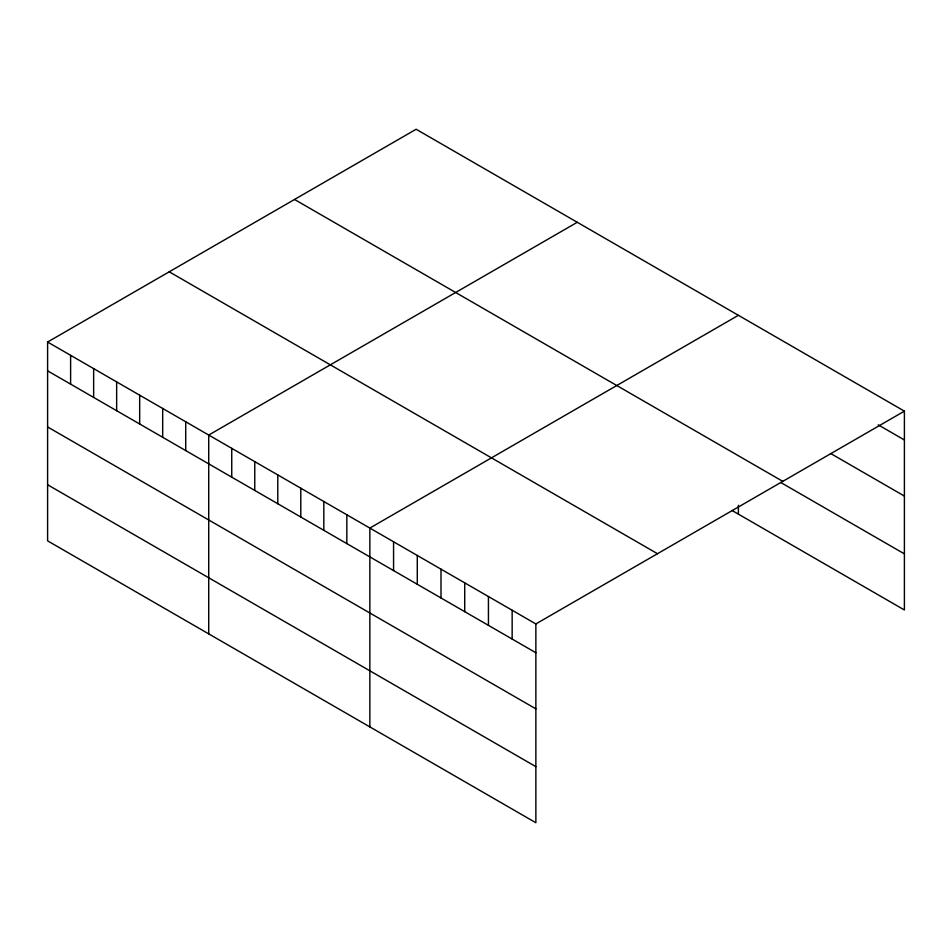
<?xml version="1.0" encoding="UTF-8"?>
<svg xmlns="http://www.w3.org/2000/svg" width="952" height="952" viewBox="0 0 952 952"><rect width="100%" height="100%" fill="white"/><g stroke="black" fill="none" stroke-linecap="round" stroke-linejoin="round"><path stroke-width="1.43" d="M47.6 342.03L535.869 623.929L535.869 822.742L47.6 540.855L47.6 342.03L416.131 129.258L904.4 411.145L904.4 609.97L731.993 510.439M577.269 222.28L208.726 435.052L208.726 633.877M738.395 315.302L369.852 528.074L369.852 726.9M535.869 623.929L904.4 411.145M878.184 424.83L904.4 439.967M830.751 453.557L904.4 496.063M294.525 199.468L782.782 481.367M780.83 482.533L904.4 553.874M169.218 271.808L657.475 553.707M47.6 370.84L535.869 652.739M47.6 426.948L535.869 708.847M47.6 484.747L535.869 766.646M738.395 505.274L738.395 514.128M512.152 610.232L512.152 639.042M488.435 596.535L488.435 625.357M464.719 582.85L464.719 611.66M441.002 569.153L441.002 597.975M417.285 555.468L417.285 584.278M393.569 541.771L393.569 570.593M346.837 514.794L346.837 543.604M323.823 501.502L323.823 530.312M300.796 488.209L300.796 517.031M277.782 474.917L277.782 503.739M254.767 461.637L254.767 490.447M231.741 448.344L231.741 477.154M185.711 421.76L185.711 450.582M162.685 408.479L162.685 437.289M139.67 395.187L139.67 423.997M116.656 381.895L116.656 410.717M93.641 368.602L93.641 397.424M70.615 355.322L70.615 384.132"/></g></svg>
